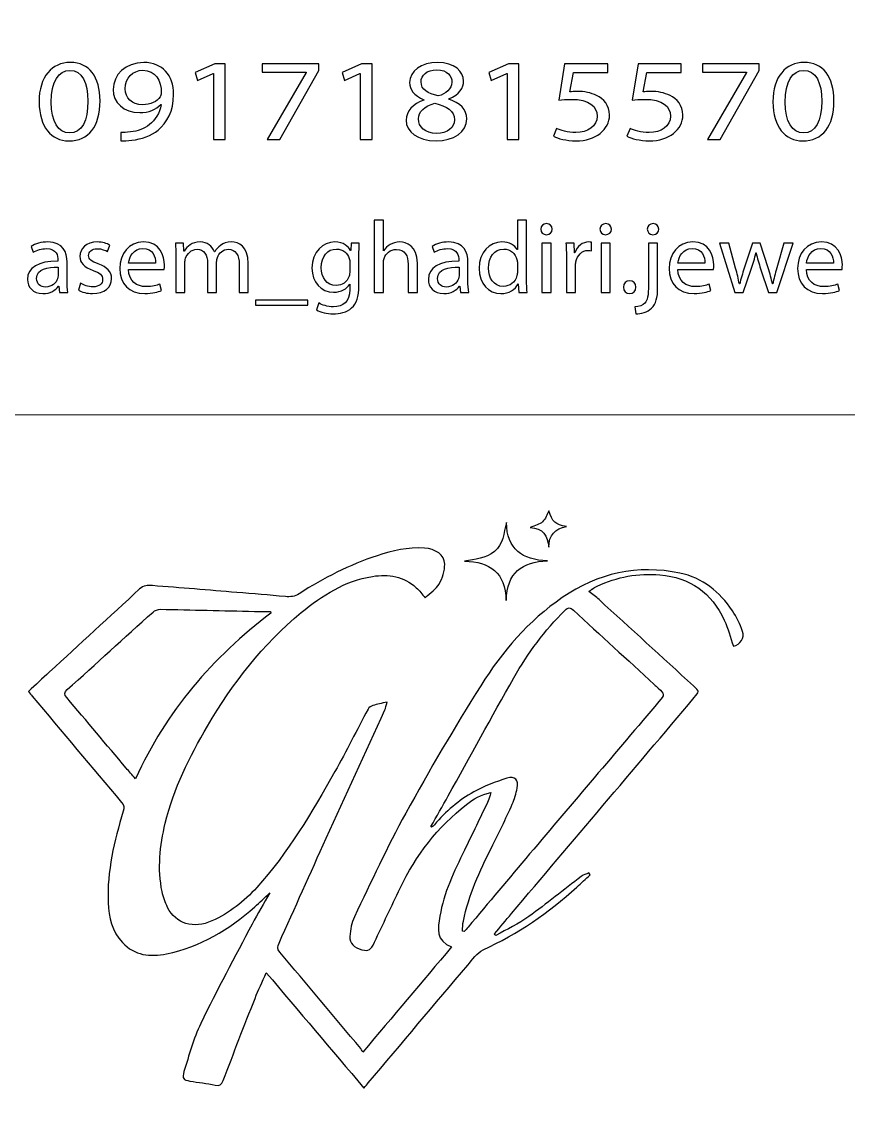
# Model space of a CAD drawing. Header units: millimetres. Extents: x -576 to 618, y 160 to 343.
# Drawn here: x 269.22 to 293.4, y 282.68 to 314.8 of the extents above; entities that cross this region are included whole.
import ezdxf

# ---------------------------------------------------------------- set-up
doc = ezdxf.new("R2010")
doc.units = ezdxf.units.MM
doc.header["$MEASUREMENT"] = 0
doc.layers.add('Layer 1', color=7, linetype='Continuous')

msp = doc.modelspace()

# ---------------------------------------------------------------- linework, layer by layer
at = {"layer": 'Layer 1', "color": 250, "lineweight": 18}
for points in [[(262.3217, 343.1001), (262.3217, 343.1001), (296.1517, 343.1001), (296.1517, 343.1001), (297.7957, 343.1001), (299.1367, 341.7591), (299.1367, 340.1151), (299.1367, 340.1151), (299.1367, 306.2851), (299.1367, 306.2851), (299.1367, 304.6411), (297.7957, 303.3001), (296.1517, 303.3001), (296.1517, 303.3001), (262.3217, 303.3001), (262.3217, 303.3001), (260.6777, 303.3001), (259.3367, 304.6411), (259.3367, 306.2851), (259.3367, 306.2851), (259.3367, 340.1151), (259.3367, 340.1151), (259.3367, 341.7591), (260.6777, 343.1001), (262.3217, 343.1001)], [(262.3217, 303.3001), (262.3217, 303.3001), (296.1517, 303.3001), (296.1517, 303.3001), (297.7957, 303.3001), (299.1367, 301.9591), (299.1367, 300.3151), (299.1367, 300.3151), (299.1367, 266.4851), (299.1367, 266.4851), (299.1367, 264.8411), (297.7957, 263.5001), (296.1517, 263.5001), (296.1517, 263.5001), (262.3217, 263.5001), (262.3217, 263.5001), (260.6777, 263.5001), (259.3367, 264.8411), (259.3367, 266.4851), (259.3367, 266.4851), (259.3367, 300.3151), (259.3367, 300.3151), (259.3367, 301.9591), (260.6777, 303.3001), (262.3217, 303.3001)]]:
    msp.add_open_spline(points, degree=3, knots=[0, 0, 0, 0, 0.125, 0.125, 0.125, 0.25, 0.25, 0.25, 0.375, 0.375, 0.375, 0.5, 0.5, 0.5, 0.625, 0.625, 0.625, 0.75, 0.75, 0.75, 0.875, 0.875, 0.875, 1, 1, 1, 1], dxfattribs=at)
at = {"layer": 'Layer 1', "color": 230}
for points, knots in [([(271.5079, 312.4904), (271.5079, 311.7363), (271.1759, 311.3197), (270.5924, 311.3197), (270.078, 311.3197), (269.7295, 311.7259), (269.7213, 312.4601), (269.7213, 313.2039), (270.1023, 313.6136), (270.6371, 313.6136), (271.1922, 313.6136), (271.5079, 313.1971), (271.5079, 312.4904)], [0, 0, 0, 0, 0.25, 0.25, 0.25, 0.5, 0.5, 0.5, 0.75, 0.75, 0.75, 1, 1, 1, 1]), ([(272.1126, 311.569), (272.1897, 311.5621), (272.2789, 311.569), (272.4003, 311.579), (272.6068, 311.6034), (272.8015, 311.6748), (272.9513, 311.7943), (273.1258, 311.9275), (273.2512, 312.1219), (273.2998, 312.3846), (273.2998, 312.3846), (273.2877, 312.3846), (273.2877, 312.3846), (273.1419, 312.2345), (272.9314, 312.1459), (272.6677, 312.1459), (272.1937, 312.1459), (271.8898, 312.4464), (271.8898, 312.8251), (271.8898, 313.2448), (272.2505, 313.6136), (272.7894, 313.6136), (273.3282, 313.6136), (273.6605, 313.2448), (273.6605, 312.6785), (273.6605, 312.1902), (273.4658, 311.8489), (273.2066, 311.6373), (273.0041, 311.4701), (272.7245, 311.3677), (272.4408, 311.3403), (272.3114, 311.3232), (272.1978, 311.3197), (272.1126, 311.3232), (272.1126, 311.3232), (272.1126, 311.569), (272.1126, 311.569)], [0, 0, 0, 0, 0.0833333, 0.0833333, 0.0833333, 0.1666667, 0.1666667, 0.1666667, 0.25, 0.25, 0.25, 0.3333333, 0.3333333, 0.3333333, 0.4166667, 0.4166667, 0.4166667, 0.5, 0.5, 0.5, 0.5833333, 0.5833333, 0.5833333, 0.6666667, 0.6666667, 0.6666667, 0.75, 0.75, 0.75, 0.8333333, 0.8333333, 0.8333333, 0.9166667, 0.9166667, 0.9166667, 1, 1, 1, 1]), ([(274.8281, 313.2961), (274.8281, 313.2961), (274.82, 313.2961), (274.82, 313.2961), (274.82, 313.2961), (274.3623, 313.088), (274.3623, 313.088), (274.3623, 313.088), (274.2933, 313.3167), (274.2933, 313.3167), (274.2933, 313.3167), (274.8686, 313.576), (274.8686, 313.576), (274.8686, 313.576), (275.1725, 313.576), (275.1725, 313.576), (275.1725, 313.576), (275.1725, 311.3573), (275.1725, 311.3573), (275.1725, 311.3573), (274.8281, 311.3573), (274.8281, 311.3573), (274.8281, 311.3573), (274.8281, 313.2961), (274.8281, 313.2961)], [0, 0, 0, 0, 0.125, 0.125, 0.125, 0.25, 0.25, 0.25, 0.375, 0.375, 0.375, 0.5, 0.5, 0.5, 0.625, 0.625, 0.625, 0.75, 0.75, 0.75, 0.875, 0.875, 0.875, 1, 1, 1, 1]), ([(277.9124, 313.5761), (277.9124, 313.5761), (277.9124, 313.378), (277.9124, 313.378), (277.9124, 313.378), (276.7657, 311.3574), (276.7657, 311.3574), (276.7657, 311.3574), (276.3972, 311.3574), (276.3972, 311.3574), (276.3972, 311.3574), (277.5397, 313.3203), (277.5397, 313.3203), (277.5397, 313.3203), (277.5397, 313.3269), (277.5397, 313.3269), (277.5397, 313.3269), (276.2512, 313.3269), (276.2512, 313.3269), (276.2512, 313.3269), (276.2512, 313.5761), (276.2512, 313.5761), (276.2512, 313.5761), (277.9124, 313.5761), (277.9124, 313.5761)], [0, 0, 0, 0, 0.125, 0.125, 0.125, 0.25, 0.25, 0.25, 0.375, 0.375, 0.375, 0.5, 0.5, 0.5, 0.625, 0.625, 0.625, 0.75, 0.75, 0.75, 0.875, 0.875, 0.875, 1, 1, 1, 1]), ([(279.1246, 313.2961), (279.1246, 313.2961), (279.1164, 313.2961), (279.1164, 313.2961), (279.1164, 313.2961), (278.6587, 313.088), (278.6587, 313.088), (278.6587, 313.088), (278.5899, 313.3167), (278.5899, 313.3167), (278.5899, 313.3167), (279.1652, 313.576), (279.1652, 313.576), (279.1652, 313.576), (279.4691, 313.576), (279.4691, 313.576), (279.4691, 313.576), (279.4691, 311.3573), (279.4691, 311.3573), (279.4691, 311.3573), (279.1246, 311.3573), (279.1246, 311.3573), (279.1246, 311.3573), (279.1246, 313.2961), (279.1246, 313.2961)], [0, 0, 0, 0, 0.125, 0.125, 0.125, 0.25, 0.25, 0.25, 0.375, 0.375, 0.375, 0.5, 0.5, 0.5, 0.625, 0.625, 0.625, 0.75, 0.75, 0.75, 0.875, 0.875, 0.875, 1, 1, 1, 1]), ([(280.4668, 311.9206), (280.4668, 312.2004), (280.6652, 312.3986), (280.9891, 312.5147), (280.9891, 312.5147), (280.9854, 312.5246), (280.9854, 312.5246), (280.6936, 312.6407), (280.5679, 312.8319), (280.5679, 313.0232), (280.5679, 313.3749), (280.9205, 313.6135), (281.3822, 313.6135), (281.8927, 313.6135), (282.1479, 313.3439), (282.1479, 313.0676), (282.1479, 312.88), (282.0387, 312.6785), (281.7145, 312.5486), (281.7145, 312.5486), (281.7145, 312.5384), (281.7145, 312.5384), (282.0425, 312.4292), (282.2453, 312.2345), (282.2453, 311.9649), (282.2453, 311.5792), (281.8525, 311.32), (281.3501, 311.32), (280.7988, 311.32), (280.4668, 311.5961), (280.4668, 311.9206)], [0, 0, 0, 0, 0.1, 0.1, 0.1, 0.2, 0.2, 0.2, 0.3, 0.3, 0.3, 0.4, 0.4, 0.4, 0.5, 0.5, 0.5, 0.6, 0.6, 0.6, 0.7, 0.7, 0.7, 0.8, 0.8, 0.8, 0.9, 0.9, 0.9, 1, 1, 1, 1]), ([(283.4212, 313.2961), (283.4212, 313.2961), (283.4132, 313.2961), (283.4132, 313.2961), (283.4132, 313.2961), (282.9554, 313.088), (282.9554, 313.088), (282.9554, 313.088), (282.8865, 313.3167), (282.8865, 313.3167), (282.8865, 313.3167), (283.4618, 313.576), (283.4618, 313.576), (283.4618, 313.576), (283.7657, 313.576), (283.7657, 313.576), (283.7657, 313.576), (283.7657, 311.3573), (283.7657, 311.3573), (283.7657, 311.3573), (283.4212, 311.3573), (283.4212, 311.3573), (283.4212, 311.3573), (283.4212, 313.2961), (283.4212, 313.2961)], [0, 0, 0, 0, 0.125, 0.125, 0.125, 0.25, 0.25, 0.25, 0.375, 0.375, 0.375, 0.5, 0.5, 0.5, 0.625, 0.625, 0.625, 0.75, 0.75, 0.75, 0.875, 0.875, 0.875, 1, 1, 1, 1]), ([(286.3678, 313.3235), (286.3678, 313.3235), (285.3628, 313.3235), (285.3628, 313.3235), (285.3628, 313.3235), (285.2617, 312.7535), (285.2617, 312.7535), (285.3223, 312.76), (285.3791, 312.7672), (285.4764, 312.7672), (285.6789, 312.7672), (285.8814, 312.7298), (286.0437, 312.6477), (286.2502, 312.5488), (286.4203, 312.3575), (286.4203, 312.0777), (286.4203, 311.6439), (286.011, 311.3198), (285.44, 311.3198), (285.1523, 311.3198), (284.9092, 311.3882), (284.7834, 311.4564), (284.7834, 311.4564), (284.8727, 311.6848), (284.8727, 311.6848), (284.9822, 311.6302), (285.1969, 311.562), (285.4359, 311.562), (285.7722, 311.562), (286.0599, 311.7463), (286.0599, 312.0434), (286.0559, 312.3301), (285.8287, 312.5351), (285.302, 312.5351), (285.1523, 312.5351), (285.035, 312.5213), (284.9376, 312.5111), (284.9376, 312.5111), (285.1077, 313.5763), (285.1077, 313.5763), (285.1077, 313.5763), (286.3678, 313.5763), (286.3678, 313.5763), (286.3678, 313.5763), (286.3678, 313.3235), (286.3678, 313.3235)], [0, 0, 0, 0, 0.0666667, 0.0666667, 0.0666667, 0.1333333, 0.1333333, 0.1333333, 0.2, 0.2, 0.2, 0.2666667, 0.2666667, 0.2666667, 0.3333333, 0.3333333, 0.3333333, 0.4, 0.4, 0.4, 0.4666667, 0.4666667, 0.4666667, 0.5333333, 0.5333333, 0.5333333, 0.6, 0.6, 0.6, 0.6666667, 0.6666667, 0.6666667, 0.7333333, 0.7333333, 0.7333333, 0.8, 0.8, 0.8, 0.8666667, 0.8666667, 0.8666667, 0.9333333, 0.9333333, 0.9333333, 1, 1, 1, 1]), ([(288.5159, 313.3235), (288.5159, 313.3235), (287.5109, 313.3235), (287.5109, 313.3235), (287.5109, 313.3235), (287.4098, 312.7535), (287.4098, 312.7535), (287.4703, 312.76), (287.5271, 312.7672), (287.6245, 312.7672), (287.8269, 312.7672), (288.0294, 312.7298), (288.1916, 312.6477), (288.3983, 312.5488), (288.5682, 312.3575), (288.5682, 312.0777), (288.5682, 311.6439), (288.1589, 311.3198), (287.5879, 311.3198), (287.3002, 311.3198), (287.0572, 311.3882), (286.9315, 311.4564), (286.9315, 311.4564), (287.0207, 311.6848), (287.0207, 311.6848), (287.1302, 311.6302), (287.3449, 311.562), (287.5839, 311.562), (287.9202, 311.562), (288.2079, 311.7463), (288.2079, 312.0434), (288.2039, 312.3301), (287.9767, 312.5351), (287.45, 312.5351), (287.3002, 312.5351), (287.1829, 312.5213), (287.0856, 312.5111), (287.0856, 312.5111), (287.2556, 313.5763), (287.2556, 313.5763), (287.2556, 313.5763), (288.5159, 313.5763), (288.5159, 313.5763), (288.5159, 313.5763), (288.5159, 313.3235), (288.5159, 313.3235)], [0, 0, 0, 0, 0.0666667, 0.0666667, 0.0666667, 0.1333333, 0.1333333, 0.1333333, 0.2, 0.2, 0.2, 0.2666667, 0.2666667, 0.2666667, 0.3333333, 0.3333333, 0.3333333, 0.4, 0.4, 0.4, 0.4666667, 0.4666667, 0.4666667, 0.5333333, 0.5333333, 0.5333333, 0.6, 0.6, 0.6, 0.6666667, 0.6666667, 0.6666667, 0.7333333, 0.7333333, 0.7333333, 0.8, 0.8, 0.8, 0.8666667, 0.8666667, 0.8666667, 0.9333333, 0.9333333, 0.9333333, 1, 1, 1, 1]), ([(290.8019, 313.5761), (290.8019, 313.5761), (290.8019, 313.378), (290.8019, 313.378), (290.8019, 313.378), (289.6552, 311.3574), (289.6552, 311.3574), (289.6552, 311.3574), (289.2868, 311.3574), (289.2868, 311.3574), (289.2868, 311.3574), (290.429, 313.3203), (290.429, 313.3203), (290.429, 313.3203), (290.429, 313.3269), (290.429, 313.3269), (290.429, 313.3269), (289.1407, 313.3269), (289.1407, 313.3269), (289.1407, 313.3269), (289.1407, 313.5761), (289.1407, 313.5761), (289.1407, 313.5761), (290.8019, 313.5761), (290.8019, 313.5761)], [0, 0, 0, 0, 0.125, 0.125, 0.125, 0.25, 0.25, 0.25, 0.375, 0.375, 0.375, 0.5, 0.5, 0.5, 0.625, 0.625, 0.625, 0.75, 0.75, 0.75, 0.875, 0.875, 0.875, 1, 1, 1, 1]), ([(292.9907, 312.4904), (292.9907, 311.7363), (292.6584, 311.3197), (292.075, 311.3197), (291.5605, 311.3197), (291.2119, 311.7259), (291.2039, 312.4601), (291.2039, 313.2039), (291.5848, 313.6136), (292.1196, 313.6136), (292.6744, 313.6136), (292.9907, 313.1971), (292.9907, 312.4904)], [0, 0, 0, 0, 0.25, 0.25, 0.25, 0.5, 0.5, 0.5, 0.75, 0.75, 0.75, 1, 1, 1, 1]), ([(270.078, 312.4564), (270.078, 311.8795), (270.2885, 311.5521), (270.6128, 311.5521), (270.9772, 311.5521), (271.1516, 311.9103), (271.1516, 312.4769), (271.1516, 313.023), (270.9856, 313.3814), (270.6168, 313.3814), (270.3048, 313.3814), (270.078, 313.0607), (270.078, 312.4564)], [0, 0, 0, 0, 0.25, 0.25, 0.25, 0.5, 0.5, 0.5, 0.75, 0.75, 0.75, 1, 1, 1, 1]), ([(272.2425, 312.8457), (272.2425, 312.569), (272.4408, 312.3746), (272.7488, 312.3746), (272.9879, 312.3746), (273.1744, 312.4736), (273.2674, 312.6064), (273.2877, 312.6339), (273.2998, 312.6682), (273.2998, 312.716), (273.2998, 313.0947), (273.1339, 313.3852), (272.761, 313.3852), (272.4571, 313.3852), (272.2425, 313.1596), (272.2425, 312.8457)], [0, 0, 0, 0, 0.2, 0.2, 0.2, 0.4, 0.4, 0.4, 0.6, 0.6, 0.6, 0.8, 0.8, 0.8, 1, 1, 1, 1]), ([(280.9043, 313.0435), (280.9043, 312.8217), (281.103, 312.7022), (281.4065, 312.6342), (281.6334, 312.6991), (281.8078, 312.8354), (281.8078, 313.0369), (281.8078, 313.2145), (281.682, 313.3986), (281.3622, 313.3986), (281.0665, 313.3986), (280.9043, 313.2348), (280.9043, 313.0435)], [0, 0, 0, 0, 0.25, 0.25, 0.25, 0.5, 0.5, 0.5, 0.75, 0.75, 0.75, 1, 1, 1, 1]), ([(291.5605, 312.4564), (291.5605, 311.8795), (291.7711, 311.5521), (292.0952, 311.5521), (292.46, 311.5521), (292.6338, 311.9103), (292.6338, 312.4769), (292.6338, 313.023), (292.4678, 313.3814), (292.0993, 313.3814), (291.7874, 313.3814), (291.5605, 313.0607), (291.5605, 312.4564)], [0, 0, 0, 0, 0.25, 0.25, 0.25, 0.5, 0.5, 0.5, 0.75, 0.75, 0.75, 1, 1, 1, 1]), ([(281.8848, 311.934), (281.8848, 312.2039), (281.6621, 312.3336), (281.3052, 312.4189), (280.9975, 312.344), (280.8316, 312.1733), (280.8316, 311.9615), (280.8194, 311.7365), (281.0219, 311.5383), (281.3579, 311.5383), (281.678, 311.5383), (281.8848, 311.7056), (281.8848, 311.934)], [0, 0, 0, 0, 0.25, 0.25, 0.25, 0.5, 0.5, 0.5, 0.75, 0.75, 0.75, 1, 1, 1, 1]), ([(279.5321, 309.0023), (279.5321, 309.0023), (279.802, 309.0023), (279.802, 309.0023), (279.802, 309.0023), (279.802, 308.099), (279.802, 308.099), (279.802, 308.099), (279.8082, 308.099), (279.8082, 308.099), (279.851, 308.1742), (279.9184, 308.2401), (280.0014, 308.2847), (280.0809, 308.3296), (280.1758, 308.3592), (280.2772, 308.3592), (280.4762, 308.3592), (280.7954, 308.2401), (280.7954, 307.7405), (280.7954, 307.7405), (280.7954, 306.8794), (280.7954, 306.8794), (280.7954, 306.8794), (280.5256, 306.8794), (280.5256, 306.8794), (280.5256, 306.8794), (280.5256, 307.7106), (280.5256, 307.7106), (280.5256, 307.9436), (280.4366, 308.1411), (280.182, 308.1411), (280.0073, 308.1411), (279.8694, 308.0214), (279.8204, 307.8778), (279.8051, 307.8423), (279.802, 307.8032), (279.802, 307.7524), (279.802, 307.7524), (279.802, 306.8794), (279.802, 306.8794), (279.802, 306.8794), (279.5321, 306.8794), (279.5321, 306.8794), (279.5321, 306.8794), (279.5321, 309.0023), (279.5321, 309.0023)], [0, 0, 0, 0, 0.0666667, 0.0666667, 0.0666667, 0.1333333, 0.1333333, 0.1333333, 0.2, 0.2, 0.2, 0.2666667, 0.2666667, 0.2666667, 0.3333333, 0.3333333, 0.3333333, 0.4, 0.4, 0.4, 0.4666667, 0.4666667, 0.4666667, 0.5333333, 0.5333333, 0.5333333, 0.6, 0.6, 0.6, 0.6666667, 0.6666667, 0.6666667, 0.7333333, 0.7333333, 0.7333333, 0.8, 0.8, 0.8, 0.8666667, 0.8666667, 0.8666667, 0.9333333, 0.9333333, 0.9333333, 1, 1, 1, 1]), ([(283.9938, 309.0024), (283.9938, 309.0024), (283.9938, 307.2532), (283.9938, 307.2532), (283.9938, 307.1247), (283.9969, 306.9781), (284.006, 306.8794), (284.006, 306.8794), (283.7638, 306.8794), (283.7638, 306.8794), (283.7638, 306.8794), (283.7516, 307.1306), (283.7516, 307.1306), (283.7516, 307.1306), (283.7454, 307.1306), (283.7454, 307.1306), (283.6627, 306.969), (283.4818, 306.8467), (283.2393, 306.8467), (282.8808, 306.8467), (282.6047, 307.1425), (282.6047, 307.5821), (282.6016, 308.0635), (282.9086, 308.3593), (283.2702, 308.3593), (283.4971, 308.3593), (283.6505, 308.2548), (283.7176, 308.1381), (283.7176, 308.1381), (283.7238, 308.1381), (283.7238, 308.1381), (283.7238, 308.1381), (283.7238, 309.0024), (283.7238, 309.0024), (283.7238, 309.0024), (283.9938, 309.0024), (283.9938, 309.0024)], [0, 0, 0, 0, 0.0833333, 0.0833333, 0.0833333, 0.1666667, 0.1666667, 0.1666667, 0.25, 0.25, 0.25, 0.3333333, 0.3333333, 0.3333333, 0.4166667, 0.4166667, 0.4166667, 0.5, 0.5, 0.5, 0.5833333, 0.5833333, 0.5833333, 0.6666667, 0.6666667, 0.6666667, 0.75, 0.75, 0.75, 0.8333333, 0.8333333, 0.8333333, 0.9166667, 0.9166667, 0.9166667, 1, 1, 1, 1]), ([(284.7423, 308.7332), (284.7451, 308.6434), (284.6777, 308.5717), (284.5704, 308.5717), (284.4753, 308.5717), (284.4079, 308.6434), (284.4079, 308.7332), (284.4079, 308.8259), (284.4784, 308.8974), (284.5764, 308.8974), (284.6777, 308.8974), (284.7423, 308.8259), (284.7423, 308.7332)], [0, 0, 0, 0, 0.25, 0.25, 0.25, 0.5, 0.5, 0.5, 0.75, 0.75, 0.75, 1, 1, 1, 1]), ([(286.4749, 308.7332), (286.478, 308.6434), (286.4103, 308.5717), (286.303, 308.5717), (286.2082, 308.5717), (286.1408, 308.6434), (286.1408, 308.7332), (286.1408, 308.8259), (286.2113, 308.8974), (286.3092, 308.8974), (286.4103, 308.8974), (286.4749, 308.8259), (286.4749, 308.7332)], [0, 0, 0, 0, 0.25, 0.25, 0.25, 0.5, 0.5, 0.5, 0.75, 0.75, 0.75, 1, 1, 1, 1]), ([(287.8607, 308.7332), (287.8639, 308.6465), (287.7996, 308.5717), (287.6923, 308.5717), (287.5912, 308.5717), (287.527, 308.6465), (287.527, 308.7332), (287.527, 308.8259), (287.5972, 308.8974), (287.6983, 308.8974), (287.7965, 308.8974), (287.8607, 308.8259), (287.8607, 308.7332)], [0, 0, 0, 0, 0.25, 0.25, 0.25, 0.5, 0.5, 0.5, 0.75, 0.75, 0.75, 1, 1, 1, 1]), ([(270.32, 306.8794), (270.32, 306.8794), (270.2985, 307.062), (270.2985, 307.062), (270.2985, 307.062), (270.2891, 307.062), (270.2891, 307.062), (270.2064, 306.9484), (270.047, 306.8465), (269.8355, 306.8465), (269.535, 306.8465), (269.3818, 307.0526), (269.3818, 307.2621), (269.3818, 307.6118), (269.7007, 307.8033), (270.2738, 307.8002), (270.2738, 307.8002), (270.2738, 307.8302), (270.2738, 307.8302), (270.2738, 307.9497), (270.2401, 308.165), (269.9366, 308.165), (269.7986, 308.165), (269.6548, 308.1232), (269.5503, 308.0573), (269.5503, 308.0573), (269.4891, 308.2308), (269.4891, 308.2308), (269.6117, 308.3085), (269.7896, 308.3594), (269.9765, 308.3594), (270.4301, 308.3594), (270.5406, 308.0573), (270.5406, 307.7675), (270.5406, 307.7675), (270.5406, 307.2261), (270.5406, 307.2261), (270.5406, 307.1007), (270.5469, 306.9781), (270.5653, 306.8794), (270.5653, 306.8794), (270.32, 306.8794), (270.32, 306.8794)], [0, 0, 0, 0, 0.0714286, 0.0714286, 0.0714286, 0.1428571, 0.1428571, 0.1428571, 0.2142857, 0.2142857, 0.2142857, 0.2857143, 0.2857143, 0.2857143, 0.3571429, 0.3571429, 0.3571429, 0.4285714, 0.4285714, 0.4285714, 0.5, 0.5, 0.5, 0.5714286, 0.5714286, 0.5714286, 0.6428571, 0.6428571, 0.6428571, 0.7142857, 0.7142857, 0.7142857, 0.7857143, 0.7857143, 0.7857143, 0.8571429, 0.8571429, 0.8571429, 0.9285714, 0.9285714, 0.9285714, 1, 1, 1, 1]), ([(270.9395, 307.1485), (271.0191, 307.0976), (271.1605, 307.044), (271.2953, 307.044), (271.4915, 307.044), (271.5832, 307.1397), (271.5832, 307.259), (271.5832, 307.3847), (271.5068, 307.4536), (271.3075, 307.5251), (271.0406, 307.618), (270.915, 307.7616), (270.915, 307.9351), (270.915, 308.1682), (271.108, 308.3594), (271.427, 308.3594), (271.5773, 308.3594), (271.709, 308.3176), (271.7917, 308.2699), (271.7917, 308.2699), (271.7246, 308.0783), (271.7246, 308.0783), (271.6662, 308.1145), (271.5589, 308.1622), (271.4207, 308.1622), (271.2616, 308.1622), (271.1727, 308.0724), (271.1727, 307.9647), (271.1727, 307.8449), (271.2616, 307.7916), (271.4547, 307.7195), (271.7121, 307.6237), (271.8438, 307.4983), (271.8438, 307.2833), (271.8438, 307.029), (271.6416, 306.8496), (271.289, 306.8496), (271.1264, 306.8496), (270.9764, 306.8883), (270.8722, 306.9482), (270.8722, 306.9482), (270.9395, 307.1485), (270.9395, 307.1485)], [0, 0, 0, 0, 0.0714286, 0.0714286, 0.0714286, 0.1428571, 0.1428571, 0.1428571, 0.2142857, 0.2142857, 0.2142857, 0.2857143, 0.2857143, 0.2857143, 0.3571429, 0.3571429, 0.3571429, 0.4285714, 0.4285714, 0.4285714, 0.5, 0.5, 0.5, 0.5714286, 0.5714286, 0.5714286, 0.6428571, 0.6428571, 0.6428571, 0.7142857, 0.7142857, 0.7142857, 0.7857143, 0.7857143, 0.7857143, 0.8571429, 0.8571429, 0.8571429, 0.9285714, 0.9285714, 0.9285714, 1, 1, 1, 1]), ([(272.341, 307.5552), (272.3469, 307.1994), (272.5799, 307.0528), (272.8499, 307.0528), (273.0429, 307.0528), (273.1597, 307.0859), (273.2608, 307.1274), (273.2608, 307.1274), (273.3069, 306.9392), (273.3069, 306.9392), (273.2118, 306.8974), (273.0492, 306.8496), (272.8133, 306.8496), (272.3563, 306.8496), (272.0836, 307.1423), (272.0836, 307.5791), (272.0836, 308.0157), (272.3469, 308.3595), (272.7793, 308.3595), (273.2639, 308.3595), (273.3925, 307.9439), (273.3925, 307.6777), (273.3925, 307.6238), (273.3865, 307.582), (273.3834, 307.5552), (273.3834, 307.5552), (272.341, 307.5552), (272.341, 307.5552)], [0, 0, 0, 0, 0.1111111, 0.1111111, 0.1111111, 0.2222222, 0.2222222, 0.2222222, 0.3333333, 0.3333333, 0.3333333, 0.4444444, 0.4444444, 0.4444444, 0.5555556, 0.5555556, 0.5555556, 0.6666667, 0.6666667, 0.6666667, 0.7777778, 0.7777778, 0.7777778, 0.8888889, 0.8888889, 0.8888889, 1, 1, 1, 1]), ([(273.727, 307.9349), (273.727, 308.0844), (273.7239, 308.207), (273.7148, 308.3265), (273.7148, 308.3265), (273.9506, 308.3265), (273.9506, 308.3265), (273.9506, 308.3265), (273.9632, 308.0934), (273.9632, 308.0934), (273.9632, 308.0934), (273.9722, 308.0934), (273.9722, 308.0934), (274.0552, 308.2307), (274.1932, 308.3593), (274.4383, 308.3593), (274.6405, 308.3593), (274.794, 308.2401), (274.8583, 308.0694), (274.8583, 308.0694), (274.8645, 308.0694), (274.8645, 308.0694), (274.9104, 308.15), (274.9688, 308.2129), (275.0299, 308.2579), (275.1188, 308.3234), (275.2172, 308.3593), (275.3581, 308.3593), (275.5544, 308.3593), (275.8456, 308.2338), (275.8456, 307.7318), (275.8456, 307.7318), (275.8456, 306.8794), (275.8456, 306.8794), (275.8456, 306.8794), (275.5819, 306.8794), (275.5819, 306.8794), (275.5819, 306.8794), (275.5819, 307.6987), (275.5819, 307.6987), (275.5819, 307.9768), (275.4776, 308.1443), (275.2602, 308.1443), (275.1067, 308.1443), (274.9872, 308.0336), (274.9413, 307.905), (274.9288, 307.8691), (274.9198, 307.8214), (274.9198, 307.7733), (274.9198, 307.7733), (274.9198, 306.8794), (274.9198, 306.8794), (274.9198, 306.8794), (274.6562, 306.8794), (274.6562, 306.8794), (274.6562, 306.8794), (274.6562, 307.7465), (274.6562, 307.7465), (274.6562, 307.9768), (274.5519, 308.1443), (274.3463, 308.1443), (274.1775, 308.1443), (274.0552, 308.0126), (274.0121, 307.881), (273.9969, 307.8423), (273.9906, 307.7973), (273.9906, 307.7524), (273.9906, 307.7524), (273.9906, 306.8794), (273.9906, 306.8794), (273.9906, 306.8794), (273.727, 306.8794), (273.727, 306.8794), (273.727, 306.8794), (273.727, 307.9349), (273.727, 307.9349)], [0, 0, 0, 0, 0.04, 0.04, 0.04, 0.08, 0.08, 0.08, 0.12, 0.12, 0.12, 0.16, 0.16, 0.16, 0.2, 0.2, 0.2, 0.24, 0.24, 0.24, 0.28, 0.28, 0.28, 0.32, 0.32, 0.32, 0.36, 0.36, 0.36, 0.4, 0.4, 0.4, 0.44, 0.44, 0.44, 0.48, 0.48, 0.48, 0.52, 0.52, 0.52, 0.56, 0.56, 0.56, 0.6, 0.6, 0.6, 0.64, 0.64, 0.64, 0.68, 0.68, 0.68, 0.72, 0.72, 0.72, 0.76, 0.76, 0.76, 0.8, 0.8, 0.8, 0.84, 0.84, 0.84, 0.88, 0.88, 0.88, 0.92, 0.92, 0.92, 0.96, 0.96, 0.96, 1, 1, 1, 1]), ([(279.0964, 308.3265), (279.0905, 308.2219), (279.0842, 308.1052), (279.0842, 307.9289), (279.0842, 307.9289), (279.0842, 307.0887), (279.0842, 307.0887), (279.0842, 306.757), (279.0168, 306.5533), (278.8727, 306.4278), (278.7285, 306.2965), (278.5201, 306.2544), (278.3329, 306.2544), (278.155, 306.2544), (277.9591, 306.2965), (277.8393, 306.3742), (277.8393, 306.3742), (277.907, 306.5745), (277.907, 306.5745), (278.0049, 306.5146), (278.1582, 306.4609), (278.3423, 306.4609), (278.618, 306.4609), (278.8206, 306.6013), (278.8206, 306.9664), (278.8206, 306.9664), (278.8206, 307.1274), (278.8206, 307.1274), (278.8206, 307.1274), (278.8143, 307.1274), (278.8143, 307.1274), (278.7317, 306.9932), (278.5722, 306.8855), (278.3423, 306.8855), (277.9741, 306.8855), (277.7108, 307.1904), (277.7108, 307.5911), (277.7108, 308.0815), (278.0386, 308.3595), (278.3791, 308.3595), (278.6365, 308.3595), (278.7775, 308.2279), (278.8421, 308.1084), (278.8421, 308.1084), (278.848, 308.1084), (278.848, 308.1084), (278.848, 308.1084), (278.8605, 308.3265), (278.8605, 308.3265), (278.8605, 308.3265), (279.0964, 308.3265), (279.0964, 308.3265)], [0, 0, 0, 0, 0.0588235, 0.0588235, 0.0588235, 0.1176471, 0.1176471, 0.1176471, 0.1764706, 0.1764706, 0.1764706, 0.2352941, 0.2352941, 0.2352941, 0.2941176, 0.2941176, 0.2941176, 0.3529412, 0.3529412, 0.3529412, 0.4117647, 0.4117647, 0.4117647, 0.4705882, 0.4705882, 0.4705882, 0.5294118, 0.5294118, 0.5294118, 0.5882353, 0.5882353, 0.5882353, 0.6470588, 0.6470588, 0.6470588, 0.7058824, 0.7058824, 0.7058824, 0.7647059, 0.7647059, 0.7647059, 0.8235294, 0.8235294, 0.8235294, 0.8823529, 0.8823529, 0.8823529, 0.9411765, 0.9411765, 0.9411765, 1, 1, 1, 1]), ([(282.0557, 306.8794), (282.0557, 306.8794), (282.0345, 307.062), (282.0345, 307.062), (282.0345, 307.062), (282.0251, 307.062), (282.0251, 307.062), (281.9424, 306.9484), (281.783, 306.8465), (281.5711, 306.8465), (281.2707, 306.8465), (281.1175, 307.0526), (281.1175, 307.2621), (281.1175, 307.6118), (281.4367, 307.8033), (282.0095, 307.8002), (282.0095, 307.8002), (282.0095, 307.8302), (282.0095, 307.8302), (282.0095, 307.9497), (281.9761, 308.165), (281.6725, 308.165), (281.5346, 308.165), (281.3905, 308.1232), (281.2862, 308.0573), (281.2862, 308.0573), (281.2248, 308.2308), (281.2248, 308.2308), (281.3474, 308.3085), (281.5253, 308.3594), (281.7122, 308.3594), (282.1662, 308.3594), (282.2765, 308.0573), (282.2765, 307.7675), (282.2765, 307.7675), (282.2765, 307.2261), (282.2765, 307.2261), (282.2765, 307.1007), (282.2825, 306.9781), (282.3009, 306.8794), (282.3009, 306.8794), (282.0557, 306.8794), (282.0557, 306.8794)], [0, 0, 0, 0, 0.0714286, 0.0714286, 0.0714286, 0.1428571, 0.1428571, 0.1428571, 0.2142857, 0.2142857, 0.2142857, 0.2857143, 0.2857143, 0.2857143, 0.3571429, 0.3571429, 0.3571429, 0.4285714, 0.4285714, 0.4285714, 0.5, 0.5, 0.5, 0.5714286, 0.5714286, 0.5714286, 0.6428571, 0.6428571, 0.6428571, 0.7142857, 0.7142857, 0.7142857, 0.7857143, 0.7857143, 0.7857143, 0.8571429, 0.8571429, 0.8571429, 0.9285714, 0.9285714, 0.9285714, 1, 1, 1, 1]), ([(285.1593, 307.8752), (285.1593, 308.0456), (285.1558, 308.1922), (285.1468, 308.3264), (285.1468, 308.3264), (285.3831, 308.3264), (285.3831, 308.3264), (285.3831, 308.3264), (285.3921, 308.0425), (285.3921, 308.0425), (285.3921, 308.0425), (285.4046, 308.0425), (285.4046, 308.0425), (285.4719, 308.2368), (285.6342, 308.3595), (285.8155, 308.3595), (285.8461, 308.3595), (285.8676, 308.3563), (285.8922, 308.3504), (285.8922, 308.3504), (285.8922, 308.1024), (285.8922, 308.1024), (285.8645, 308.1083), (285.8367, 308.1114), (285.8002, 308.1114), (285.6098, 308.1114), (285.475, 307.971), (285.4382, 307.7735), (285.4321, 307.7376), (285.4258, 307.6958), (285.4258, 307.6509), (285.4258, 307.6509), (285.4258, 306.8796), (285.4258, 306.8796), (285.4258, 306.8796), (285.1593, 306.8796), (285.1593, 306.8796), (285.1593, 306.8796), (285.1593, 307.8752), (285.1593, 307.8752)], [0, 0, 0, 0, 0.0769231, 0.0769231, 0.0769231, 0.1538462, 0.1538462, 0.1538462, 0.2307692, 0.2307692, 0.2307692, 0.3076923, 0.3076923, 0.3076923, 0.3846154, 0.3846154, 0.3846154, 0.4615385, 0.4615385, 0.4615385, 0.5384615, 0.5384615, 0.5384615, 0.6153846, 0.6153846, 0.6153846, 0.6923077, 0.6923077, 0.6923077, 0.7692308, 0.7692308, 0.7692308, 0.8461538, 0.8461538, 0.8461538, 0.9230769, 0.9230769, 0.9230769, 1, 1, 1, 1]), ([(288.4221, 307.5552), (288.428, 307.1994), (288.6611, 307.0528), (288.9309, 307.0528), (289.1241, 307.0528), (289.2405, 307.0859), (289.3416, 307.1274), (289.3416, 307.1274), (289.3877, 306.9392), (289.3877, 306.9392), (289.2926, 306.8974), (289.13, 306.8496), (288.8941, 306.8496), (288.4373, 306.8496), (288.1644, 307.1423), (288.1644, 307.5791), (288.1644, 308.0157), (288.428, 308.3595), (288.8604, 308.3595), (289.3447, 308.3595), (289.4735, 307.9439), (289.4735, 307.6777), (289.4735, 307.6238), (289.4673, 307.582), (289.4645, 307.5552), (289.4645, 307.5552), (288.4221, 307.5552), (288.4221, 307.5552)], [0, 0, 0, 0, 0.1111111, 0.1111111, 0.1111111, 0.2222222, 0.2222222, 0.2222222, 0.3333333, 0.3333333, 0.3333333, 0.4444444, 0.4444444, 0.4444444, 0.5555556, 0.5555556, 0.5555556, 0.6666667, 0.6666667, 0.6666667, 0.7777778, 0.7777778, 0.7777778, 0.8888889, 0.8888889, 0.8888889, 1, 1, 1, 1]), ([(292.1848, 307.5552), (292.1907, 307.1994), (292.4235, 307.0528), (292.6937, 307.0528), (292.8869, 307.0528), (293.0033, 307.0859), (293.1043, 307.1274), (293.1043, 307.1274), (293.1505, 306.9392), (293.1505, 306.9392), (293.0553, 306.8974), (292.8928, 306.8496), (292.6569, 306.8496), (292.2001, 306.8496), (291.9271, 307.1423), (291.9271, 307.5791), (291.9271, 308.0157), (292.1907, 308.3595), (292.6232, 308.3595), (293.1074, 308.3595), (293.2363, 307.9439), (293.2363, 307.6777), (293.2363, 307.6238), (293.23, 307.582), (293.2273, 307.5552), (293.2273, 307.5552), (292.1848, 307.5552), (292.1848, 307.5552)], [0, 0, 0, 0, 0.1111111, 0.1111111, 0.1111111, 0.2222222, 0.2222222, 0.2222222, 0.3333333, 0.3333333, 0.3333333, 0.4444444, 0.4444444, 0.4444444, 0.5555556, 0.5555556, 0.5555556, 0.6666667, 0.6666667, 0.6666667, 0.7777778, 0.7777778, 0.7777778, 0.8888889, 0.8888889, 0.8888889, 1, 1, 1, 1]), ([(273.1319, 307.7435), (273.135, 307.9108), (273.0614, 308.171), (272.7578, 308.171), (272.4851, 308.171), (272.3653, 307.9258), (272.344, 307.7435), (272.344, 307.7435), (273.1319, 307.7435), (273.1319, 307.7435)], [0, 0, 0, 0, 0.3333333, 0.3333333, 0.3333333, 0.6666667, 0.6666667, 0.6666667, 1, 1, 1, 1]), ([(278.8175, 307.7555), (278.8175, 307.8004), (278.8143, 307.8394), (278.8022, 307.8752), (278.7528, 308.0275), (278.6212, 308.153), (278.425, 308.153), (278.1675, 308.153), (277.9834, 307.9408), (277.9834, 307.606), (277.9834, 307.3218), (278.1307, 307.0859), (278.4219, 307.0859), (278.5875, 307.0859), (278.7379, 307.1876), (278.7959, 307.3548), (278.8112, 307.3995), (278.8175, 307.4504), (278.8175, 307.4953), (278.8175, 307.4953), (278.8175, 307.7555), (278.8175, 307.7555)], [0, 0, 0, 0, 0.1428571, 0.1428571, 0.1428571, 0.2857143, 0.2857143, 0.2857143, 0.4285714, 0.4285714, 0.4285714, 0.5714286, 0.5714286, 0.5714286, 0.7142857, 0.7142857, 0.7142857, 0.8571429, 0.8571429, 0.8571429, 1, 1, 1, 1]), ([(283.7238, 307.7375), (283.7238, 307.7703), (283.7207, 307.8152), (283.7117, 307.8479), (283.6717, 308.0158), (283.5245, 308.1531), (283.3223, 308.1531), (283.0431, 308.1531), (282.8777, 307.9138), (282.8777, 307.594), (282.8777, 307.3013), (283.025, 307.0589), (283.3161, 307.0589), (283.4971, 307.0589), (283.6627, 307.1752), (283.7117, 307.3728), (283.7207, 307.4086), (283.7238, 307.4448), (283.7238, 307.4864), (283.7238, 307.4864), (283.7238, 307.7375), (283.7238, 307.7375)], [0, 0, 0, 0, 0.1428571, 0.1428571, 0.1428571, 0.2857143, 0.2857143, 0.2857143, 0.4285714, 0.4285714, 0.4285714, 0.5714286, 0.5714286, 0.5714286, 0.7142857, 0.7142857, 0.7142857, 0.8571429, 0.8571429, 0.8571429, 1, 1, 1, 1]), ([(284.4418, 308.3264), (284.4418, 308.3264), (284.7114, 308.3264), (284.7114, 308.3264), (284.7114, 308.3264), (284.7114, 306.8793), (284.7114, 306.8793), (284.7114, 306.8793), (284.4418, 306.8793), (284.4418, 306.8793), (284.4418, 306.8793), (284.4418, 308.3264), (284.4418, 308.3264)], [0, 0, 0, 0, 0.25, 0.25, 0.25, 0.5, 0.5, 0.5, 0.75, 0.75, 0.75, 1, 1, 1, 1]), ([(286.1745, 308.3264), (286.1745, 308.3264), (286.444, 308.3264), (286.444, 308.3264), (286.444, 308.3264), (286.444, 306.8793), (286.444, 306.8793), (286.444, 306.8793), (286.1745, 306.8793), (286.1745, 306.8793), (286.1745, 306.8793), (286.1745, 308.3264), (286.1745, 308.3264)], [0, 0, 0, 0, 0.25, 0.25, 0.25, 0.5, 0.5, 0.5, 0.75, 0.75, 0.75, 1, 1, 1, 1]), ([(287.165, 306.4608), (287.2876, 306.4699), (287.395, 306.5029), (287.4592, 306.5713), (287.5329, 306.6552), (287.5603, 306.7688), (287.5603, 307.1155), (287.5603, 307.1155), (287.5603, 308.3264), (287.5603, 308.3264), (287.5603, 308.3264), (287.8302, 308.3264), (287.8302, 308.3264), (287.8302, 308.3264), (287.8302, 307.0141), (287.8302, 307.0141), (287.8302, 306.7329), (287.7843, 306.5507), (287.6524, 306.4191), (287.5329, 306.3023), (287.3366, 306.2546), (287.1925, 306.2546), (287.1925, 306.2546), (287.165, 306.4608), (287.165, 306.4608)], [0, 0, 0, 0, 0.125, 0.125, 0.125, 0.25, 0.25, 0.25, 0.375, 0.375, 0.375, 0.5, 0.5, 0.5, 0.625, 0.625, 0.625, 0.75, 0.75, 0.75, 0.875, 0.875, 0.875, 1, 1, 1, 1]), ([(289.2131, 307.7435), (289.2162, 307.9108), (289.1422, 308.171), (288.8389, 308.171), (288.5662, 308.171), (288.4464, 307.9258), (288.4252, 307.7435), (288.4252, 307.7435), (289.2131, 307.7435), (289.2131, 307.7435)], [0, 0, 0, 0, 0.3333333, 0.3333333, 0.3333333, 0.6666667, 0.6666667, 0.6666667, 1, 1, 1, 1]), ([(289.9157, 308.3265), (289.9157, 308.3265), (290.1119, 307.5911), (290.1119, 307.5911), (290.155, 307.4295), (290.1946, 307.28), (290.222, 307.1305), (290.222, 307.1305), (290.2314, 307.1305), (290.2314, 307.1305), (290.2651, 307.2772), (290.3141, 307.4326), (290.3634, 307.5882), (290.3634, 307.5882), (290.6055, 308.3265), (290.6055, 308.3265), (290.6055, 308.3265), (290.8324, 308.3265), (290.8324, 308.3265), (290.8324, 308.3265), (291.0623, 307.6033), (291.0623, 307.6033), (291.1175, 307.4295), (291.1602, 307.2772), (291.1943, 307.1305), (291.1943, 307.1305), (291.2033, 307.1305), (291.2033, 307.1305), (291.228, 307.2772), (291.2676, 307.4295), (291.3166, 307.6001), (291.3166, 307.6001), (291.5284, 308.3265), (291.5284, 308.3265), (291.5284, 308.3265), (291.7949, 308.3265), (291.7949, 308.3265), (291.7949, 308.3265), (291.3166, 306.8794), (291.3166, 306.8794), (291.3166, 306.8794), (291.0714, 306.8794), (291.0714, 306.8794), (291.0714, 306.8794), (290.8449, 307.5702), (290.8449, 307.5702), (290.7928, 307.7318), (290.7497, 307.8753), (290.7129, 308.0457), (290.7129, 308.0457), (290.7066, 308.0457), (290.7066, 308.0457), (290.6698, 307.8721), (290.6239, 307.7224), (290.5718, 307.567), (290.5718, 307.567), (290.3325, 306.8794), (290.3325, 306.8794), (290.3325, 306.8794), (290.0872, 306.8794), (290.0872, 306.8794), (290.0872, 306.8794), (289.6395, 308.3265), (289.6395, 308.3265), (289.6395, 308.3265), (289.9157, 308.3265), (289.9157, 308.3265)], [0, 0, 0, 0, 0.0454545, 0.0454545, 0.0454545, 0.0909091, 0.0909091, 0.0909091, 0.1363636, 0.1363636, 0.1363636, 0.1818182, 0.1818182, 0.1818182, 0.2272727, 0.2272727, 0.2272727, 0.2727273, 0.2727273, 0.2727273, 0.3181818, 0.3181818, 0.3181818, 0.3636364, 0.3636364, 0.3636364, 0.4090909, 0.4090909, 0.4090909, 0.4545455, 0.4545455, 0.4545455, 0.5, 0.5, 0.5, 0.5454545, 0.5454545, 0.5454545, 0.5909091, 0.5909091, 0.5909091, 0.6363636, 0.6363636, 0.6363636, 0.6818182, 0.6818182, 0.6818182, 0.7272727, 0.7272727, 0.7272727, 0.7727273, 0.7727273, 0.7727273, 0.8181818, 0.8181818, 0.8181818, 0.8636364, 0.8636364, 0.8636364, 0.9090909, 0.9090909, 0.9090909, 0.9545455, 0.9545455, 0.9545455, 1, 1, 1, 1]), ([(292.9757, 307.7435), (292.9788, 307.9108), (292.9049, 308.171), (292.6016, 308.171), (292.329, 308.171), (292.2091, 307.9258), (292.1879, 307.7435), (292.1879, 307.7435), (292.9757, 307.7435), (292.9757, 307.7435)], [0, 0, 0, 0, 0.3333333, 0.3333333, 0.3333333, 0.6666667, 0.6666667, 0.6666667, 1, 1, 1, 1]), ([(270.2801, 307.618), (269.9859, 307.624), (269.6514, 307.5731), (269.6514, 307.292), (269.6514, 307.1216), (269.7681, 307.0408), (269.906, 307.0408), (270.0992, 307.0408), (270.2217, 307.1603), (270.2648, 307.2832), (270.2738, 307.3101), (270.2801, 307.3397), (270.2801, 307.3665), (270.2801, 307.3665), (270.2801, 307.618), (270.2801, 307.618)], [0, 0, 0, 0, 0.2, 0.2, 0.2, 0.4, 0.4, 0.4, 0.6, 0.6, 0.6, 0.8, 0.8, 0.8, 1, 1, 1, 1]), ([(282.0157, 307.618), (281.7215, 307.624), (281.3873, 307.5731), (281.3873, 307.292), (281.3873, 307.1216), (281.5037, 307.0408), (281.6419, 307.0408), (281.8351, 307.0408), (281.9574, 307.1603), (282.0004, 307.2832), (282.0095, 307.3101), (282.0157, 307.3397), (282.0157, 307.3665), (282.0157, 307.3665), (282.0157, 307.618), (282.0157, 307.618)], [0, 0, 0, 0, 0.2, 0.2, 0.2, 0.4, 0.4, 0.4, 0.6, 0.6, 0.6, 0.8, 0.8, 0.8, 1, 1, 1, 1]), ([(286.8275, 307.0348), (286.8275, 307.1453), (286.9043, 307.2233), (287.0116, 307.2233), (287.119, 307.2233), (287.1925, 307.1453), (287.1925, 307.0348), (287.1925, 306.9272), (287.1218, 306.8464), (287.0085, 306.8464), (286.9011, 306.8464), (286.8275, 306.9272), (286.8275, 307.0348)], [0, 0, 0, 0, 0.25, 0.25, 0.25, 0.5, 0.5, 0.5, 0.75, 0.75, 0.75, 1, 1, 1, 1]), ([(277.5938, 306.5055), (277.5938, 306.5055), (276.0606, 306.5055), (276.0606, 306.5055), (276.0606, 306.5055), (276.0606, 306.655), (276.0606, 306.655), (276.0606, 306.655), (277.5938, 306.655), (277.5938, 306.655), (277.5938, 306.655), (277.5938, 306.5055), (277.5938, 306.5055)], [0, 0, 0, 0, 0.25, 0.25, 0.25, 0.5, 0.5, 0.5, 0.75, 0.75, 0.75, 1, 1, 1, 1]), ([(284.6462, 300.4877), (284.7454, 300.1661), (284.8284, 300.0897), (285.1585, 300.0245), (284.8215, 299.9704), (284.6481, 299.7792), (284.6424, 299.4282), (284.605, 299.7511), (284.478, 299.9851), (284.0945, 300.0004), (284.2393, 300.0631), (284.3744, 300.0881), (284.4593, 300.167), (284.5482, 300.2494), (284.5885, 300.3836), (284.6462, 300.4877)], [0, 0, 0, 0, 0.2, 0.2, 0.2, 0.4, 0.4, 0.4, 0.6, 0.6, 0.6, 0.8, 0.8, 0.8, 1, 1, 1, 1]), ([(284.6093, 299.0265), (283.858, 298.9983), (283.414, 298.6745), (283.3991, 297.8657), (283.3722, 298.6783), (282.9223, 299.0021), (282.1719, 299.0136), (282.4823, 299.082), (282.8034, 299.0839), (283.0521, 299.2951), (283.307, 299.5119), (283.326, 299.8279), (283.4006, 300.1459), (283.4265, 299.3678), (283.8649, 299.0449), (284.6093, 299.0265)], [0, 0, 0, 0, 0.2, 0.2, 0.2, 0.4, 0.4, 0.4, 0.6, 0.6, 0.6, 0.8, 0.8, 0.8, 1, 1, 1, 1]), ([(290.0465, 296.5233), (289.957, 296.7854), (289.8911, 297.045), (289.7819, 297.2846), (289.4147, 298.0918), (288.7751, 298.5398), (287.8958, 298.6156), (287.259, 298.6706), (286.6424, 298.5566), (286.0605, 298.2824), (286.0093, 298.2584), (285.9619, 298.2268), (285.9133, 298.1982), (285.8986, 298.1894), (285.8855, 298.1785), (285.8125, 298.1257), (285.9251, 298.0385), (286.0262, 297.9697), (286.1157, 297.8884), (287.0368, 297.0484), (287.9566, 296.2069), (288.8762, 295.3648), (289.0555, 295.2004), (289.0549, 295.1991), (288.902, 295.0184), (287.1189, 292.9118), (285.3351, 290.8054), (283.552, 288.6986), (283.386, 288.5021), (283.2228, 288.3033), (283.058, 288.1058), (283.0709, 288.088), (283.0839, 288.0706), (283.097, 288.0528), (283.4178, 288.2375), (283.7554, 288.3978), (284.0546, 288.6116), (284.5801, 288.9863), (285.0808, 289.3954), (285.595, 289.7853), (285.6587, 289.8337), (285.7438, 289.8537), (285.819, 289.8868), (285.8296, 289.8687), (285.8402, 289.8506), (285.8508, 289.8325), (285.7207, 289.712), (285.591, 289.5913), (285.4605, 289.4708), (284.643, 288.7145), (283.732, 288.1021), (282.7176, 287.6353), (282.537, 287.5523), (282.4072, 287.3464), (282.2693, 287.1838), (281.2974, 286.039), (280.3289, 284.8906), (279.3597, 283.7433), (279.3233, 283.7002), (279.2886, 283.6553), (279.2337, 283.5869), (278.2727, 284.7214), (277.3336, 285.8294), (276.3713, 286.9654), (276.2534, 286.6964), (276.1404, 286.4587), (276.0443, 286.2147), (275.7289, 285.4141), (275.4163, 284.6119), (275.1108, 283.8072), (275.063, 283.6808), (275.0122, 283.644), (274.8767, 283.6734), (274.6337, 283.7261), (274.3857, 283.7551), (274.1398, 283.7938), (273.9469, 283.8241), (273.9008, 283.8687), (273.9642, 284.0709), (274.1123, 284.5455), (274.2393, 285.0346), (274.4546, 285.4796), (274.9302, 286.4631), (275.4524, 287.4247), (275.961, 288.3919), (276.1214, 288.6974), (276.2995, 288.9935), (276.474, 289.3017), (276.3223, 289.1598), (276.1825, 289.0213), (276.0347, 288.8914), (275.2823, 288.2309), (274.445, 287.7257), (273.4527, 287.5196), (272.9754, 287.4203), (272.517, 287.4668), (272.1648, 287.8462), (271.8615, 288.1726), (271.7588, 288.5885), (271.7435, 289.0219), (271.7108, 289.9405), (271.9201, 290.8216), (272.1869, 291.6911), (272.2193, 291.7969), (272.2103, 291.8646), (272.1392, 291.9489), (271.2652, 292.9835), (270.395, 294.0216), (269.5242, 295.0587), (269.4884, 295.1015), (269.4549, 295.1461), (269.4116, 295.201), (269.6209, 295.395), (269.8228, 295.5835), (270.0259, 295.7707), (270.9061, 296.5801), (271.7888, 297.387), (272.6643, 298.2016), (272.7816, 298.3108), (272.902, 298.3111), (273.0387, 298.2999), (273.8627, 298.2328), (274.6868, 298.1666), (275.5108, 298.0989), (275.9847, 298.0603), (276.4587, 298.0225), (276.9317, 297.977), (277.0777, 297.9629), (277.2028, 297.977), (277.3332, 298.0603), (278.0512, 298.5201), (278.8062, 298.9073), (279.6187, 299.1744), (280.0671, 299.3217), (280.5229, 299.4297), (281.0025, 299.3982), (281.3227, 299.377), (281.5972, 299.1985), (281.5978, 298.9279), (281.5988, 298.7308), (281.5288, 298.5161), (281.4322, 298.3411), (281.3517, 298.1954), (281.1873, 298.0959), (281.0247, 297.942), (280.9345, 298.0465), (280.8599, 298.1539), (280.7657, 298.2384), (280.3957, 298.5701), (279.955, 298.645), (279.4789, 298.5682), (278.6721, 298.4388), (278.0125, 298.0125), (277.3991, 297.508), (276.2687, 296.5785), (275.3879, 295.4391), (274.649, 294.1844), (274.1214, 293.2884), (273.6668, 292.3594), (273.4171, 291.3426), (273.2549, 290.6808), (273.1866, 290.0132), (273.3245, 289.3389), (273.3573, 289.18), (273.4144, 289.0219), (273.4858, 288.8755), (273.7189, 288.3994), (274.2493, 288.2393), (274.7832, 288.4818), (275.2908, 288.7123), (275.7248, 289.0478), (276.0958, 289.4608), (277.0147, 290.4846), (277.7092, 291.6615), (278.3804, 292.8518), (278.7195, 293.453), (279.0262, 294.0728), (279.3529, 294.6815), (279.3788, 294.7302), (279.4415, 294.7719), (279.4961, 294.7894), (279.6178, 294.8284), (279.7448, 294.8499), (279.9117, 294.8883), (279.8811, 294.7876), (279.8686, 294.719), (279.8402, 294.6575), (279.2702, 293.4048), (278.6961, 292.1539), (278.1273, 290.9005), (277.664, 289.879), (277.2065, 288.8543), (276.7458, 287.8315), (276.7039, 287.7389), (276.6896, 287.6624), (276.7672, 287.5707), (277.5607, 286.6306), (278.3492, 285.6867), (279.1385, 284.7436), (279.1567, 284.7221), (279.1679, 284.6949), (279.1981, 284.6431), (280.0767, 285.683), (280.9301, 286.6931), (281.7975, 287.7195), (281.327, 287.8977), (281.3981, 288.2702), (281.4552, 288.6172), (281.5698, 289.307), (281.8705, 289.9317), (282.1747, 290.5538), (282.4088, 291.0321), (282.639, 291.5127), (282.8681, 291.9935), (282.8999, 292.0608), (282.9145, 292.1367), (282.9463, 292.2375), (282.6493, 292.185), (282.4374, 292.0478), (282.2372, 291.893), (281.3866, 291.2353), (280.7525, 290.4044), (280.2905, 289.4381), (280.0387, 288.9118), (279.7904, 288.3839), (279.5379, 287.8578), (279.4218, 287.615), (279.3832, 287.5941), (279.1728, 287.6397), (278.9545, 287.6861), (278.7997, 287.8331), (278.8178, 288.0306), (278.8353, 288.2247), (278.8699, 288.4297), (278.9532, 288.6028), (279.4418, 289.6191), (279.9117, 290.6465), (280.4549, 291.6331), (281.151, 292.8983), (281.8843, 294.1451), (282.6506, 295.3691), (283.2792, 296.3732), (284.0496, 297.269), (285.0387, 297.9476), (286.0846, 298.6653), (287.2387, 298.9217), (288.4824, 298.6643), (289.1435, 298.5276), (289.6443, 298.1165), (290.0184, 297.5623), (290.1429, 297.3776), (290.244, 297.1704), (290.3183, 296.9601), (290.3863, 296.767), (290.2515, 296.5766), (290.0465, 296.5233)], [0, 0, 0, 0, 0.0117647, 0.0117647, 0.0117647, 0.0235294, 0.0235294, 0.0235294, 0.0352941, 0.0352941, 0.0352941, 0.0470588, 0.0470588, 0.0470588, 0.0588235, 0.0588235, 0.0588235, 0.0705882, 0.0705882, 0.0705882, 0.0823529, 0.0823529, 0.0823529, 0.0941176, 0.0941176, 0.0941176, 0.1058824, 0.1058824, 0.1058824, 0.1176471, 0.1176471, 0.1176471, 0.1294118, 0.1294118, 0.1294118, 0.1411765, 0.1411765, 0.1411765, 0.1529412, 0.1529412, 0.1529412, 0.1647059, 0.1647059, 0.1647059, 0.1764706, 0.1764706, 0.1764706, 0.1882353, 0.1882353, 0.1882353, 0.2, 0.2, 0.2, 0.2117647, 0.2117647, 0.2117647, 0.2235294, 0.2235294, 0.2235294, 0.2352941, 0.2352941, 0.2352941, 0.2470588, 0.2470588, 0.2470588, 0.2588235, 0.2588235, 0.2588235, 0.2705882, 0.2705882, 0.2705882, 0.2823529, 0.2823529, 0.2823529, 0.2941176, 0.2941176, 0.2941176, 0.3058824, 0.3058824, 0.3058824, 0.3176471, 0.3176471, 0.3176471, 0.3294118, 0.3294118, 0.3294118, 0.3411765, 0.3411765, 0.3411765, 0.3529412, 0.3529412, 0.3529412, 0.3647059, 0.3647059, 0.3647059, 0.3764706, 0.3764706, 0.3764706, 0.3882353, 0.3882353, 0.3882353, 0.4, 0.4, 0.4, 0.4117647, 0.4117647, 0.4117647, 0.4235294, 0.4235294, 0.4235294, 0.4352941, 0.4352941, 0.4352941, 0.4470588, 0.4470588, 0.4470588, 0.4588235, 0.4588235, 0.4588235, 0.4705882, 0.4705882, 0.4705882, 0.4823529, 0.4823529, 0.4823529, 0.4941176, 0.4941176, 0.4941176, 0.5058824, 0.5058824, 0.5058824, 0.5176471, 0.5176471, 0.5176471, 0.5294118, 0.5294118, 0.5294118, 0.5411765, 0.5411765, 0.5411765, 0.5529412, 0.5529412, 0.5529412, 0.5647059, 0.5647059, 0.5647059, 0.5764706, 0.5764706, 0.5764706, 0.5882353, 0.5882353, 0.5882353, 0.6, 0.6, 0.6, 0.6117647, 0.6117647, 0.6117647, 0.6235294, 0.6235294, 0.6235294, 0.6352941, 0.6352941, 0.6352941, 0.6470588, 0.6470588, 0.6470588, 0.6588235, 0.6588235, 0.6588235, 0.6705882, 0.6705882, 0.6705882, 0.6823529, 0.6823529, 0.6823529, 0.6941176, 0.6941176, 0.6941176, 0.7058824, 0.7058824, 0.7058824, 0.7176471, 0.7176471, 0.7176471, 0.7294118, 0.7294118, 0.7294118, 0.7411765, 0.7411765, 0.7411765, 0.7529412, 0.7529412, 0.7529412, 0.7647059, 0.7647059, 0.7647059, 0.7764706, 0.7764706, 0.7764706, 0.7882353, 0.7882353, 0.7882353, 0.8, 0.8, 0.8, 0.8117647, 0.8117647, 0.8117647, 0.8235294, 0.8235294, 0.8235294, 0.8352941, 0.8352941, 0.8352941, 0.8470588, 0.8470588, 0.8470588, 0.8588235, 0.8588235, 0.8588235, 0.8705882, 0.8705882, 0.8705882, 0.8823529, 0.8823529, 0.8823529, 0.8941176, 0.8941176, 0.8941176, 0.9058824, 0.9058824, 0.9058824, 0.9176471, 0.9176471, 0.9176471, 0.9294118, 0.9294118, 0.9294118, 0.9411765, 0.9411765, 0.9411765, 0.9529412, 0.9529412, 0.9529412, 0.9647059, 0.9647059, 0.9647059, 0.9764706, 0.9764706, 0.9764706, 0.9882353, 0.9882353, 0.9882353, 1, 1, 1, 1]), ([(276.5079, 297.494), (276.5079, 297.494), (276.4942, 297.5448), (276.4942, 297.5448), (276.3376, 297.5448), (276.1809, 297.5417), (276.0247, 297.5451), (275.1064, 297.5654), (274.1885, 297.5888), (273.2705, 297.6044), (273.1994, 297.6053), (273.1111, 297.572), (273.0577, 297.5245), (272.2191, 296.7707), (271.3859, 296.0107), (270.5482, 295.2559), (270.4568, 295.1736), (270.4493, 295.1155), (270.5308, 295.02), (271.1142, 294.3339), (271.6927, 293.6434), (272.2736, 292.9551), (272.3563, 292.8571), (272.4421, 292.7619), (272.5454, 292.6443), (273.4465, 294.6253), (274.8056, 296.2003), (276.5079, 297.494)], [0, 0, 0, 0, 0.1111111, 0.1111111, 0.1111111, 0.2222222, 0.2222222, 0.2222222, 0.3333333, 0.3333333, 0.3333333, 0.4444444, 0.4444444, 0.4444444, 0.5555556, 0.5555556, 0.5555556, 0.6666667, 0.6666667, 0.6666667, 0.7777778, 0.7777778, 0.7777778, 0.8888889, 0.8888889, 0.8888889, 1, 1, 1, 1]), ([(281.1903, 291.2456), (281.1981, 291.2394), (281.2063, 291.2331), (281.2141, 291.2269), (281.2415, 291.2503), (281.2724, 291.2706), (281.2955, 291.2977), (281.6259, 291.6846), (282.0044, 292.021), (282.4509, 292.2615), (282.7566, 292.4262), (283.0862, 292.5573), (283.4184, 292.6578), (283.664, 292.7314), (283.7675, 292.6126), (283.7167, 292.3685), (283.6833, 292.2091), (283.6405, 292.0475), (283.5738, 291.8996), (283.3801, 291.4715), (283.1819, 291.0446), (282.9673, 290.6265), (282.6147, 289.9389), (282.3039, 289.2368), (282.1417, 288.4771), (282.1211, 288.3816), (282.1241, 288.2812), (282.1164, 288.1829), (282.1164, 288.1829), (282.17, 288.1732), (282.17, 288.1732), (282.2072, 288.2147), (282.245, 288.2553), (282.2805, 288.2977), (282.8814, 289.0135), (283.4796, 289.732), (284.0833, 290.4453), (285.3429, 291.9323), (286.6056, 293.4166), (287.8661, 294.9027), (288.0436, 295.1117), (288.0415, 295.1136), (287.8434, 295.3005), (287.8063, 295.3354), (287.7691, 295.3704), (287.7317, 295.4048), (286.9426, 296.1286), (286.1526, 296.8509), (285.366, 297.5769), (285.2718, 297.664), (285.2097, 297.6693), (285.1133, 297.5739), (284.5227, 296.9857), (284.0306, 296.3208), (283.6203, 295.6004), (282.9669, 294.454), (282.3385, 293.2933), (281.6983, 292.1395), (281.532, 291.8396), (281.3597, 291.5433), (281.1903, 291.2456)], [0, 0, 0, 0, 0.05, 0.05, 0.05, 0.1, 0.1, 0.1, 0.15, 0.15, 0.15, 0.2, 0.2, 0.2, 0.25, 0.25, 0.25, 0.3, 0.3, 0.3, 0.35, 0.35, 0.35, 0.4, 0.4, 0.4, 0.45, 0.45, 0.45, 0.5, 0.5, 0.5, 0.55, 0.55, 0.55, 0.6, 0.6, 0.6, 0.65, 0.65, 0.65, 0.7, 0.7, 0.7, 0.75, 0.75, 0.75, 0.8, 0.8, 0.8, 0.85, 0.85, 0.85, 0.9, 0.9, 0.9, 0.95, 0.95, 0.95, 1, 1, 1, 1])]:
    msp.add_open_spline(points, degree=3, knots=knots, dxfattribs=at)

doc.saveas('drawing.dxf')
